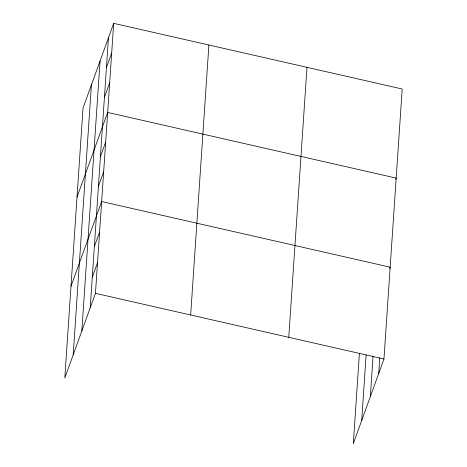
<?xml version="1.0" encoding="UTF-8"?>
<svg xmlns="http://www.w3.org/2000/svg" width="467" height="467" viewBox="0 0 467 467"><rect width="100%" height="100%" fill="white"/><g stroke="black" fill="none" stroke-linecap="round" stroke-linejoin="round"><path stroke-width="0.7" d="M73.191 354.832L91.421 84.848M81.83 330.963L100.066 60.979M90.219 307.794L108.449 37.809M113.685 23.35L83.038 108.017L64.802 378.001L95.455 293.329L113.685 23.35L402.198 88.999L383.962 358.983L353.315 443.65L359.415 353.28M190.659 314.997L208.895 45.013M288.758 337.314L306.988 67.336M361.703 420.481L366.122 355.019M370.343 396.611L373.08 356.052M378.731 373.442L379.788 357.786M106.447 67.511L111.677 53.045M104.439 97.206L109.675 82.747M77.02 197.109L107.667 112.442L396.179 178.096L395.707 179.41M100.428 156.603L105.665 142.143M98.42 186.304L103.656 171.838M71.002 286.207L101.654 201.54L390.161 267.188L389.688 268.502M94.352 246.599L99.588 232.134M92.285 277.194L97.521 262.734M95.455 293.329L383.962 358.983"/></g></svg>
